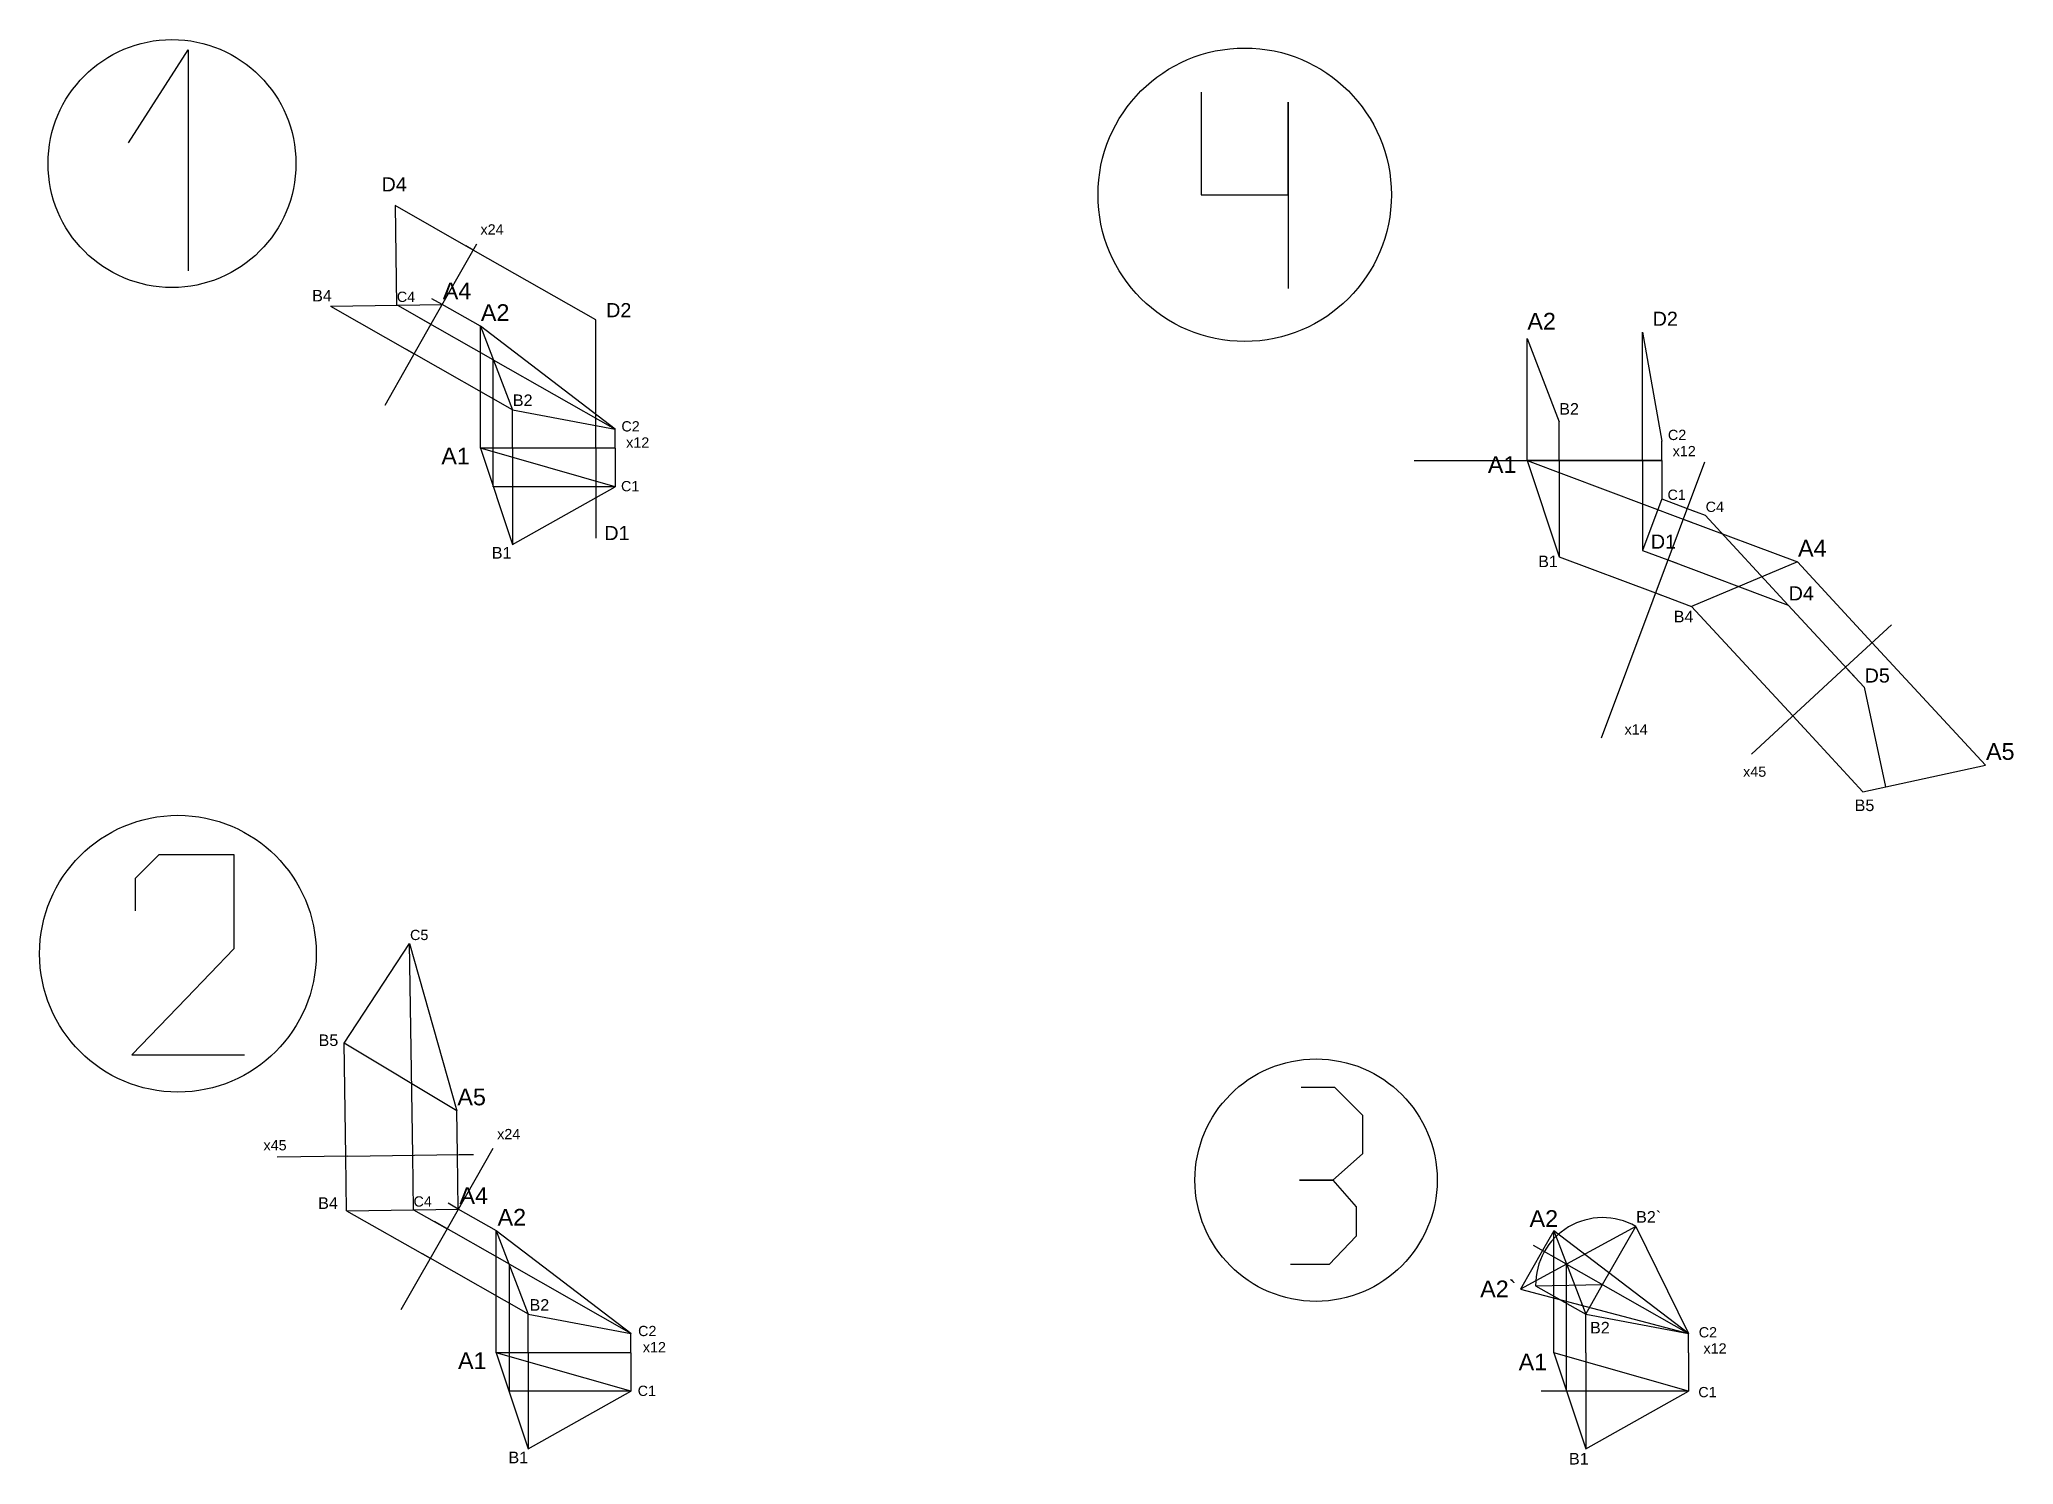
# Model space of a CAD drawing. Header units: millimetres. Extents: x 292906 to 294444, y 164758 to 165868.
import ezdxf

# ---------------------------------------------------------------- set-up
doc = ezdxf.new("R2010")
doc.units = ezdxf.units.MM
doc.styles.get("Standard").update_dxf_attribs({"font": 'arial.ttf'})

msp = doc.modelspace()

# ---------------------------------------------------------------- linework, layer by layer
at = {"color": 1}
for p, q in [((292975.3, 165787.4), (293021.8, 165859.9)), ((293021.8, 165859.9), (293021.8, 165687.7)), ((293811, 165827), (293811, 165747)), ((293879, 165747), (293879, 165819)), ((293879, 165819), (293879, 165674)), ((293811, 165747), (293879, 165747)), ((294327.7, 165363.4), (294344.4, 165285.8)), ((292980.7, 165214.7), (292999.1, 165233.1)), ((292999.1, 165233.1), (293037.4, 165233.1)), ((293037.4, 165233.1), (293057.2, 165233.1)), ((293057.2, 165233.1), (293057.2, 165185)), ((292980.7, 165189.2), (292980.7, 165214.7)), ((293057.2, 165185), (293057.2, 165159.5)), ((293057.2, 165159.5), (293020.4, 165121.2)), ((293143.2, 165086.1), (293194.3, 165163.8)), ((293194.3, 165163.8), (293231.1, 165033.5)), ((293020.4, 165121.2), (292977.9, 165077.1)), ((292977.9, 165077.1), (293065.7, 165077.1)), ((293231.1, 165033.5), (293143.2, 165086.1)), ((294149.7, 164943.4), (294095.8, 164914)), ((294149.7, 164943.4), (294190.8, 164860)), ((294095.8, 164914), (294059.8, 164894.4)), ((294059.8, 164894.4), (294190.8, 164860))]:
    msp.add_line(p, q, dxfattribs=at)
at = {"color": 6}
for p, q in [((293243.7, 165703.9), (293182.9, 165738.5)), ((293132.6, 165660.1), (293219.6, 165661.4)), ((293132.6, 165660.1), (293197.8, 165623.1)), ((293184.8, 165660.9), (293210.9, 165646.1)), ((294186.8, 165494.3), (294275.7, 165461)), ((294189.8, 165502.6), (294203.9, 165497.3)), ((294174.8, 165462.6), (294268.5, 165427.4)), ((294165.2, 165436.8), (294193.3, 165426.3)), ((294333.9, 165398), (294422.2, 165302.6)), ((294313.3, 165379), (294327.7, 165363.4)), ((294272.2, 165341), (294326.7, 165282)), ((293196.8, 164998.8), (293194.3, 165163.8)), ((293144.6, 164998), (293143.2, 165086.1)), ((293231.6, 164999.3), (293231.1, 165033.5)), ((293146, 164998), (293091, 164997.2)), ((293146, 164998), (293233, 164999.3)), ((293233, 164999.3), (293244, 164999.3)), ((293145.2, 164955.6), (293232.2, 164956.9)), ((293145.2, 164955.6), (293210.4, 164918.5)), ((293197.4, 164956.4), (293223.5, 164941.6)), ((294085.8, 164940), (294077, 164924.6)), ((294123.9, 164898), (294149.7, 164943.4)), ((294077, 164924.6), (294059.8, 164894.4)), ((294071.6, 164897.2), (294123.9, 164898)), ((294071.6, 164897.2), (294110.8, 164875)), ((294110.8, 164875), (294123.9, 164898))]:
    msp.add_line(p, q, dxfattribs=at)
at = {"color": 242, "true_color": 0xcd2027}
msp.add_line((293182.9, 165738.5), (293184, 165660.9), dxfattribs=at)
at = {"color": 5}
for p, q in [((293246.4, 165708.5), (293210.9, 165646.1)), ((293243.7, 165703.9), (293238.1, 165707.1)), ((293339.4, 165649.5), (293243.7, 165703.9)), ((293219.6, 165661.4), (293211.6, 165666)), ((293249.4, 165644.5), (293219.6, 165661.4)), ((293210.9, 165646.1), (293174.9, 165582.8)), ((293259.4, 165618.5), (293201, 165651.7)), ((293197.8, 165623.1), (293191.8, 165626.5)), ((293274.4, 165579.5), (293197.8, 165623.1)), ((293259.4, 165519.5), (293259.4, 165618.5)), ((293259.4, 165618.5), (293354.4, 165564.5)), ((294065, 165540), (294186.8, 165494.3)), ((293354.4, 165519.5), (293259.4, 165519.5)), ((294170, 165510), (294189.8, 165502.6)), ((294186.8, 165494.3), (294193.3, 165491.9)), ((294189.8, 165502.6), (294195.2, 165500.5)), ((294203.9, 165497.3), (294268.5, 165427.4)), ((294090, 165465), (294165.2, 165436.8)), ((294155, 165470), (294174.8, 165462.6)), ((294174.8, 165462.6), (294181.1, 165460.2)), ((294275.7, 165461), (294193.3, 165426.3)), ((294275.7, 165461), (294333.9, 165398)), ((294165.2, 165436.8), (294169.1, 165435.3)), ((294193.3, 165426.3), (294272.2, 165341)), ((294268.5, 165427.4), (294321.4, 165370.3)), ((294349, 165412), (294313.3, 165379)), ((294333.9, 165398), (294340.7, 165390.7)), ((294313.3, 165379), (294239.9, 165311.1)), ((294272.2, 165341), (294280.7, 165331.7)), ((294326.7, 165282), (294422.2, 165302.6)), ((293144.6, 164998), (293144.5, 165003)), ((293145.2, 164955.6), (293144.6, 164998)), ((293196.8, 164998.8), (293196.7, 165004)), ((293197.4, 164956.4), (293196.8, 164998.8)), ((293259, 165004), (293223.5, 164941.6)), ((293231.6, 164999.3), (293231.5, 165004)), ((293232.2, 164956.9), (293231.6, 164999.3)), ((293232.2, 164956.9), (293224.3, 164961.5)), ((293262, 164940), (293232.2, 164956.9)), ((293223.5, 164941.6), (293187.5, 164878.3)), ((293272, 164914), (293213.7, 164947.2)), ((293210.4, 164918.5), (293204.4, 164921.9)), ((293287, 164875), (293210.4, 164918.5)), ((294095.8, 164914), (294070, 164928.6)), ((293272, 164815), (293272, 164914)), ((293272, 164914), (293367, 164860)), ((294095.8, 164815), (294095.8, 164914)), ((294095.8, 164914), (294190.8, 164860)), ((293367, 164815), (293272, 164815)), ((294095.8, 164815), (294076, 164815)), ((294190.8, 164815), (294095.8, 164815))]:
    msp.add_line(p, q, dxfattribs=at)
for p, q in [((293249.4, 165549.5), (293249.4, 165644.5)), ((293249.4, 165644.5), (293274.4, 165579.5)), ((293354.4, 165564.5), (293249.4, 165644.5)), ((293339.4, 165549.5), (293339.4, 165649.5)), ((293274.4, 165549.5), (293274.4, 165579.5)), ((293274.4, 165579.5), (293354.4, 165564.5)), ((293354.4, 165549.5), (293249.4, 165549.5)), ((293249.4, 165549.5), (293274.4, 165474.5)), ((293354.4, 165519.5), (293249.4, 165549.5)), ((293354.4, 165549.5), (293274.4, 165549.5)), ((293274.4, 165549.5), (293274.4, 165474.5)), ((293354.4, 165549.5), (293339.4, 165549.5)), ((293354.4, 165549.5), (293339.4, 165549.5)), ((293354.4, 165549.5), (293339.4, 165549.5)), ((293339.4, 165549.5), (293339.4, 165479.5)), ((293354.4, 165549.5), (293354.4, 165564.5)), ((293354.4, 165549.5), (293354.4, 165519.5)), ((293274.4, 165474.5), (293354.4, 165519.5)), ((293261.6, 164845), (293261.6, 164940)), ((293261.6, 164940), (293286.6, 164875)), ((293366.6, 164860), (293261.6, 164940)), ((294085.8, 164845), (294085.8, 164940)), ((294085.8, 164940), (294110.8, 164875)), ((294190.8, 164860), (294085.8, 164940)), ((293286.6, 164845), (293286.6, 164875)), ((293286.6, 164875), (293366.6, 164860)), ((294110.8, 164845), (294110.8, 164875)), ((294110.8, 164875), (294190.8, 164860)), ((293366.6, 164845), (293366.6, 164860)), ((294190.8, 164845), (294190.8, 164860)), ((293366.6, 164845), (293261.6, 164845)), ((293261.6, 164845), (293286.6, 164770)), ((293366.6, 164815), (293261.6, 164845)), ((293366.6, 164845), (293286.6, 164845)), ((293286.6, 164845), (293286.6, 164770)), ((293366.6, 164845), (293351.6, 164845)), ((293366.6, 164845), (293366.6, 164815)), ((294085.8, 164845), (294110.8, 164770)), ((294190.8, 164815), (294085.8, 164845)), ((294110.8, 164845), (294110.8, 164770)), ((294190.8, 164845), (294190.8, 164815)), ((293286.6, 164770), (293366.6, 164815)), ((294110.8, 164770), (294190.8, 164815))]:
    msp.add_line(p, q)
at = {"color": 18, "true_color": 0x000000}
for p, q in [((294065, 165540), (294065, 165635)), ((294065, 165635), (294090, 165570)), ((294155, 165540), (294155, 165640)), ((294155, 165640), (294170, 165555)), ((294090, 165540), (294090, 165570)), ((294170, 165540), (294170, 165555)), ((293977, 165540), (294170, 165540)), ((294170, 165540), (294065, 165540)), ((294065, 165540), (294090, 165465)), ((294170, 165540), (294090, 165540)), ((294090, 165540), (294090, 165465)), ((294203.4, 165538.7), (294122.8, 165323.8)), ((294170, 165540), (294155, 165540)), ((294155, 165540), (294155, 165470)), ((294170, 165540), (294170, 165510)), ((294170, 165510), (294155, 165470))]:
    msp.add_line(p, q, dxfattribs=at)
at = {"color": 1}
msp.add_lwpolyline([(293889, 165051.9), (293915, 165051.9), (293936.9, 165030), (293936.9, 164999.9), (293913.6, 164979.4), (293887.6, 164979.4), (293913.6, 164979.4), (293931.9, 164958.7), (293931.9, 164935.7), (293910.9, 164913.8), (293880.8, 164913.8)], dxfattribs=at)
for centre, radius in [((293009.1, 165771.3), 96.6), ((293845, 165747), 114.3), ((293013.7, 165155.8), 107.8), ((293900.6, 164979.4), 94.4)]:
    msp.add_circle(centre, radius, dxfattribs=at)
at = {"color": 6}
msp.add_arc((294123.9, 164898), 52.2, 60.3852, 180.8718, dxfattribs=at)

# ---------------------------------------------------------------- texts
at = {"color": 1}
for s, height, p in [('D4', 11, (293172.4, 165749.6)), ('х24', 8, (293249.5, 165716)), ('B4', 9, (293118.3, 165663.9)), ('A4', 13, (293220.1, 165665.6)), ('C4', 8, (293184.3, 165663.5)), ('A2', 13, (293249.8, 165648.7)), ('D2', 11, (293347.4, 165651.6)), ('A2', 13, (294065.3, 165642)), ('D2', 11, (294162.9, 165644.9)), ('B2', 9, (293274.7, 165582.4)), ('B2', 9, (294090.1, 165575.7)), ('C2', 8, (293359.3, 165562.6)), ('A1', 13, (293219, 165537)), ('х12', 8, (293363, 165550)), ('C2', 8, (294174.8, 165555.9)), ('х12', 8, (294178.5, 165543.3)), ('A1', 13, (294034.5, 165530.3)), ('C1', 8, (293359, 165516)), ('C1', 8, (294174.5, 165509.3)), ('C4', 8, (294204.2, 165499.9)), ('D1', 11, (293346, 165478)), ('B1', 9, (293258.3, 165463.6)), ('D1', 11, (294161.5, 165471.3)), ('A4', 13, (294276.2, 165465.2)), ('B1', 9, (294073.7, 165456.9)), ('D4', 11, (294268.9, 165431)), ('B4', 9, (294179.3, 165413.9)), ('D5', 11, (294328.1, 165367)), ('х14', 8, (294141, 165326.5)), ('A5', 13, (294422.7, 165306.8)), ('х45', 8, (294233.4, 165293.6)), ('B5', 9, (294320.3, 165266.9)), ('C5', 8, (293194.6, 165166.4)), ('B5', 9, (293123.3, 165083.9)), ('A5', 13, (293231.5, 165037.7)), ('х24', 8, (293262.5, 165011.3)), ('х45', 8, (293080.4, 165002.6)), ('B4', 9, (293123, 164957)), ('C4', 8, (293197.3, 164958.8)), ('A4', 13, (293233.1, 164960.9)), ('A2', 13, (293262.8, 164944)), ('A2', 13, (294067, 164943)), ('B2`', 9, (294150, 164946.3)), ('A2`', 13, (294028.5, 164888.2)), ('B2', 9, (293287.7, 164877.7)), ('C2', 8, (293372.3, 164857.9)), ('B2', 9, (294114.1, 164860)), ('C2', 8, (294198.8, 164856.9)), ('A1', 13, (293232, 164832.3)), ('х12', 8, (293376, 164845.3)), ('A1', 13, (294058.5, 164831.3)), ('х12', 8, (294202.5, 164844.3)), ('C1', 8, (293372, 164811.3)), ('C1', 8, (294198.5, 164810.3)), ('B1', 9, (293271.3, 164758.9)), ('B1', 9, (294097.7, 164757.9))]:
    msp.add_text(s, height=height, dxfattribs=at).set_placement(p)

doc.saveas('drawing.dxf')
